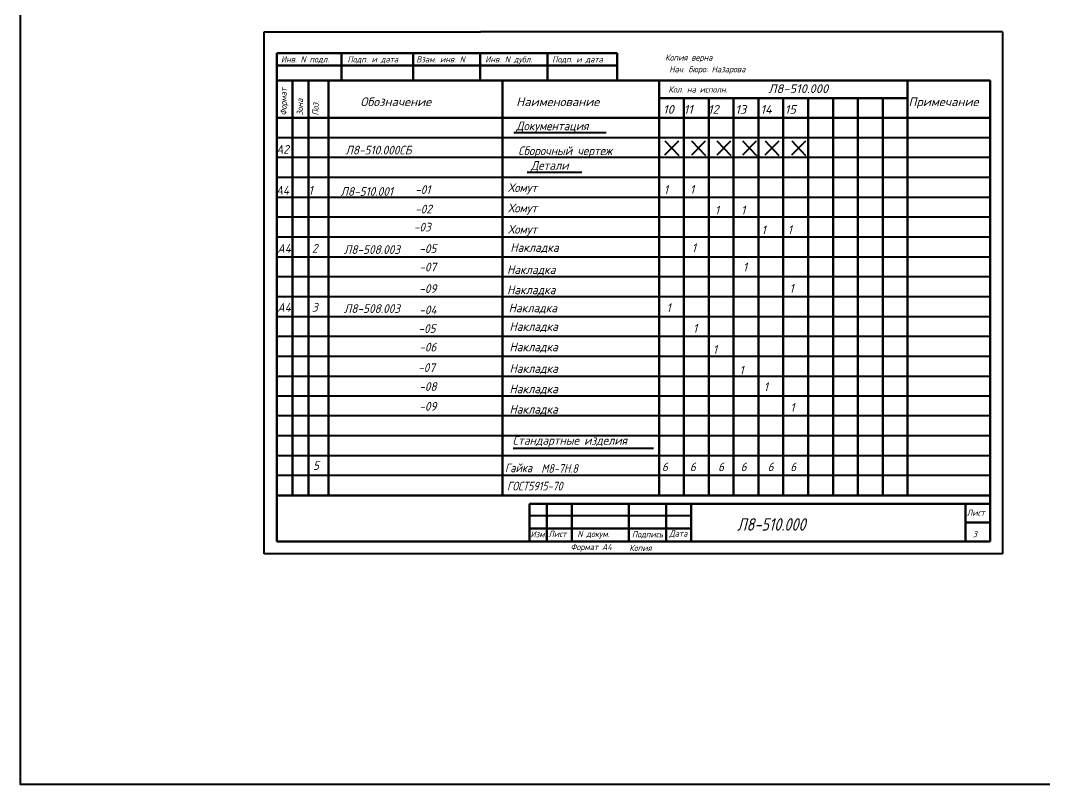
# Model space of a CAD drawing. Extents: x 2364 to 24352926, y -9422284 to 1126.
# Drawn here: x 2947.7 to 3359.6, y -516.4 to -209.1 of the extents above; entities that cross this region are included whole.
import ezdxf

# ---------------------------------------------------------------- set-up
doc = ezdxf.new("R2010")
doc.units = 0
doc.layers.add('ОСНОВНЫЕ', color=5, linetype='CONTINUOUS')
doc.layers.add('ТОНКИЕ', color=4, linetype='CONTINUOUS')
doc.styles.add('25', font='romans.shx', dxfattribs={"width": 0.8, "oblique": 15, "height": 2.5})
doc.styles.add('5', font='romans.shx', dxfattribs={"oblique": 15, "height": 3.5})

msp = doc.modelspace()

# ---------------------------------------------------------------- linework, layer by layer
at = {"layer": 'ОСНОВНЫЕ', "color": 4, "linetype": 'Continuous', "lineweight": 40}
for p, q in [((3045.77631, -423.61154), (3045.77631, -213.61154)), ((3045.77631, -213.61154), (3132.77631, -213.61154)), ((3342.77631, -213.61154), (3132.77631, -213.61154)), ((3342.77631, -213.61154), (3342.77631, -423.61154)), ((3146.1909, -254.19217), (3183.28812, -254.19217)), ((3337.77631, -256.26357), (3050.77631, -256.26357)), ((3212.40122, -257.59029), (3206.82253, -263.30549)), ((3206.89315, -257.51973), (3212.47184, -263.37605)), ((3223.14424, -257.59029), (3217.56556, -263.30549)), ((3217.63617, -257.51973), (3223.21486, -263.37605)), ((3233.32918, -257.59029), (3227.75049, -263.30549)), ((3227.82111, -257.51973), (3233.3998, -263.37605)), ((3243.65364, -257.59029), (3238.07495, -263.30549)), ((3238.14556, -257.51973), (3243.72426, -263.37605)), ((3252.72242, -257.59029), (3247.14373, -263.30549)), ((3247.21435, -257.51973), (3252.79304, -263.37605)), ((3263.46544, -257.59029), (3257.88676, -263.30549)), ((3257.95737, -257.51973), (3263.53607, -263.37605)), ((3337.77631, -264.26357), (3050.77631, -264.26357)), ((3151.46596, -270.09089), (3173.49139, -270.09089)), ((3337.77631, -272.26357), (3050.77631, -272.26357)), ((3337.77631, -280.26357), (3050.77631, -280.26357)), ((3337.77631, -288.26357), (3050.77631, -288.26357)), ((3337.77631, -296.26357), (3050.77631, -296.26357)), ((3337.77631, -304.26357), (3050.77631, -304.26357)), ((3337.77631, -312.26357), (3050.77631, -312.26357)), ((3337.77631, -320.26357), (3050.77631, -320.26357)), ((3337.77631, -328.26357), (3050.77631, -328.26357)), ((3337.77631, -336.26357), (3050.77631, -336.26357)), ((3337.77631, -344.26357), (3050.77631, -344.26357)), ((3337.77631, -352.26357), (3050.77631, -352.26357)), ((3337.77631, -360.15036), (3050.77631, -360.15036)), ((3337.77631, -368.15036), (3050.77631, -368.15036)), ((3337.77631, -376.15036), (3050.77631, -376.15036)), ((3145.85546, -381.06103), (3202.36215, -381.06103)), ((3337.77631, -384.15036), (3050.77631, -384.15036)), ((3337.77631, -392.15036), (3050.77631, -392.15036)), ((3342.77631, -423.61154), (3045.77631, -423.61154))]:
    msp.add_line(p, q, dxfattribs=at)
at = {"layer": 'ОСНОВНЫЕ', "color": 5, "linetype": 'Continuous', "lineweight": 100}
for p, q in [((3050.77631, -233.26357), (3050.77631, -222.26357)), ((3050.77631, -222.26357), (3187.77631, -222.26357)), ((3050.77631, -222.26357), (3076.77631, -222.26357)), ((3076.77631, -222.26357), (3076.77631, -233.15466)), ((3105.64718, -233.15466), (3105.64718, -222.26357)), ((3105.64718, -222.26357), (3132.64718, -222.26357)), ((3132.64718, -222.26357), (3132.64718, -233.15466)), ((3159.64718, -222.26357), (3159.64718, -233.15466)), ((3187.77631, -222.26357), (3187.77631, -233.15466)), ((3187.77631, -227.15466), (3050.77631, -227.15466)), ((3187.77631, -233.15466), (3187.77631, -227.15466)), ((3187.77631, -233.15466), (3187.77631, -227.15466))]:
    msp.add_line(p, q, dxfattribs=at)
at = {"layer": 'ОСНОВНЫЕ', "lineweight": 100}
for p, q in [((3050.77631, -233.26357), (3050.77631, -418.61154)), ((3337.77631, -233.26357), (3050.77631, -233.26357)), ((3337.77631, -418.61154), (3337.77631, -233.26357)), ((3050.77631, -418.61154), (3337.77631, -418.61154))]:
    msp.add_line(p, q, dxfattribs=at)
at = {"layer": 'ОСНОВНЫЕ', "color": 6, "lineweight": 80}
for p, q in [((3057.07078, -233.26357), (3057.07078, -400.15036)), ((3063.56164, -233.26357), (3063.56164, -400.15036)), ((3071.56164, -233.26357), (3071.56164, -400.15036)), ((3141.56164, -233.26357), (3141.56164, -400.15036)), ((3204.56164, -233.26357), (3204.56164, -400.15036)), ((3304.56164, -233.26357), (3304.56164, -400.15036)), ((3204.53742, -240.3026), (3304.72772, -240.3026)), ((3214.56164, -240.3026), (3214.56164, -400.15036)), ((3224.56164, -240.3026), (3224.56164, -400.15036)), ((3234.56164, -240.3026), (3234.56164, -400.15036)), ((3244.56164, -240.3026), (3244.56164, -400.15036)), ((3254.56164, -240.3026), (3254.56164, -400.15036)), ((3264.56164, -240.3026), (3264.56164, -400.15036)), ((3274.56164, -240.3026), (3274.56164, -400.15036)), ((3284.56164, -240.3026), (3284.56164, -400.15036)), ((3294.56164, -240.3026), (3294.56164, -400.15036)), ((3337.77631, -248.26357), (3050.77631, -248.26357)), ((3337.77631, -400.15036), (3050.77631, -400.15036)), ((3152.42833, -403.54223), (3152.42833, -418.25647)), ((3337.77631, -403.54223), (3152.42833, -403.54223)), ((3169.42833, -403.54223), (3169.42833, -418.54223)), ((3192.42833, -403.54223), (3192.42833, -418.54223)), ((3207.42833, -403.54223), (3207.42833, -418.54223)), ((3217.42833, -403.54223), (3217.42833, -418.54223)), ((3327.77631, -403.54223), (3327.77631, -418.54223)), ((3159.45004, -403.8973), (3159.45004, -418.61154)), ((3327.77631, -411.04223), (3337.77631, -411.04223)), ((3217.14154, -413.38349), (3152.22846, -413.38349))]:
    msp.add_line(p, q, dxfattribs=at)
at = {"layer": 'ОСНОВНЫЕ', "color": 4, "linetype": 'Continuous', "lineweight": 40}
msp.add_lwpolyline([(2947.71139, 373.85408), (4484.41613, 373.85408), (4484.41613, -516.43097), (2947.71139, -516.43097)], close=True, dxfattribs=at)
at = {"layer": 'ТОНКИЕ', "lineweight": 40}
msp.add_line((3217.14154, -408.38349), (3152.22846, -408.38349), dxfattribs=at)

# ---------------------------------------------------------------- texts
at = {"layer": 'ОСНОВНЫЕ', "color": 4, "lineweight": 40, "style": '5', "oblique": 15}
for s, p in [('Л8-510.000', (3248.49829, -238.27617)), ('Обозначение', (3084.40978, -243.5271)), ('Наименование', (3147.11413, -243.5271)), ('Примечание', (3304.88637, -243.5271)), ('10', (3206.19584, -246.60765)), ('11', (3214.48683, -246.60765)), ('12', (3224.24224, -246.60765)), ('13', (3235.26225, -246.60765)), ('14', (3245.39182, -246.60765)), ('15', (3255.14723, -246.60765))]:
    msp.add_text(s, height=3.5, dxfattribs=at).set_placement(p)
for s, width, p in [('Документация', 0.9, (3147.11413, -253.22728)), ('А2', 0.9, (3050.42379, -262.66816)), ('Л8-510.000СБ', 0.9, (3078.40979, -262.98181)), ('Сборочный чертеж', 0.9, (3147.90793, -263.23139)), ('Детали', 0.9, (3153.01712, -269.126)), ('А4', 0.9, (3050.30717, -279.13135)), ('1', 0.9, (3063.58509, -279.13135)), ('-01', 0.9, (3106.45073, -278.87037)), ('Хомут', 0.9, (3143.80863, -278.06627)), ('1', 0.9, (3206.51285, -278.85373)), ('1', 0.9, (3217.04863, -278.79379)), ('Л8-510.001', 0.9, (3076.41984, -279.62048)), ('-02', 0.9, (3106.45073, -286.68232)), ('Хомут', 0.9, (3143.80863, -286.27976)), ('1', 0.9, (3227.0561, -287.13643)), ('1', 0.9, (3237.59189, -287.0765)), ('-03', 0.9, (3105.93198, -293.96047)), ('Хомут', 0.9, (3143.80863, -294.83551)), ('1', 0.9, (3245.79657, -295.05913)), ('1', 0.9, (3256.33235, -294.99919)), ('А4', 0.9, (3051.02707, -302.49615)), ('2', 0.9, (3064.96319, -302.49615)), ('Л8-508.003', 0.9, (3077.79794, -302.98529)), ('-05', 0.9, (3108.12668, -302.60905)), ('Накладка', 0.9, (3144.74439, -302.15382)), ('1', 0.9, (3217.77687, -302.2435)), ('-07', 0.9, (3108.12668, -310.03377)), ('Накладка', 0.9, (3143.44467, -311.0643)), ('1', 0.9, (3238.32013, -310.03659)), ('-09', 0.9, (3108.12668, -318.70812)), ('Накладка', 0.9, (3143.44467, -319.18373)), ('1', 0.9, (3257.06059, -318.57301)), ('А4', 0.9, (3051.02707, -326.23567)), ('3', 0.9, (3064.96319, -326.23567)), ('Л8-508.003', 0.9, (3077.79794, -326.7248)), ('-04', 0.9, (3108.12668, -327.24737)), ('Накладка', 0.9, (3144.09453, -326.46886)), ('1', 0.9, (3207.59005, -326.34497)), ('-05', 0.9, (3107.80175, -334.7627)), ('Накладка', 0.9, (3144.41946, -333.93929)), ('1', 0.9, (3218.2563, -334.67529)), ('-06', 0.9, (3108.12668, -342.23314)), ('Накладка', 0.9, (3144.41946, -342.14281)), ('1', 0.9, (3226.24786, -343.16917)), ('-07', 0.9, (3107.67206, -350.50115)), ('Накладка', 0.9, (3144.41946, -350.82798)), ('1', 0.9, (3236.91411, -351.49949)), ('-08', 0.9, (3108.12668, -358.08261)), ('Накладка', 0.9, (3144.41946, -359.0315)), ('1', 0.9, (3246.72556, -358.17371)), ('-09', 0.9, (3108.12668, -366.06224)), ('Накладка', 0.9, (3144.41946, -367.21624)), ('1', 0.9, (3257.39181, -366.50403)), ('Стандартные изделия', 0.9, (3145.67698, -379.75729)), ('5', 0.9, (3065.38985, -389.87245)), ('6', 0.9, (3205.72388, -390.38063)), ('6', 0.9, (3216.96103, -390.38063)), ('6', 0.9, (3228.29937, -390.38063)), ('6', 0.9, (3237.4145, -390.38063)), ('6', 0.9, (3248.25119, -390.38063)), ('6', 0.9, (3257.36633, -390.38063)), ('Гайка ', 0.8, (3142.57732, -390.79887)), ('М8-7Н.8 ', 0.8, (3157.15212, -391.05562)), ('ГОСТ5915-70', 0.8, (3143.40674, -398.13379))]:
    msp.add_text(s, height=3.5, dxfattribs=dict(at, width=width)).set_placement(p)
at = {"layer": 'ТОНКИЕ', "lineweight": 40, "style": '25', "oblique": 15, "width": 0.8}
for s, p in [('Инв. N подл.', (3052.46877, -225.9666)), ('Подп. и дата', (3079.23009, -225.9666)), ('Взам. инв. N', (3106.92678, -225.9666)), ('Инв. N дубл.', (3134.62348, -225.9666)), ('Подп. и дата', (3161.58487, -225.9666)), ('Копия верна', (3207.0078, -225.23435)), ('Нач. бюро: Назарова', (3208.68205, -229.94358)), ('Кол. на исполн.', (3208.34263, -238.06534)), ('Лист', (3328.37071, -408.33405)), ('Изм.', (3152.83432, -417.02004)), ('Лист', (3160.04653, -416.87061)), ('N докум.', (3171.71203, -416.87061)), ('Подпись', (3193.6616, -417.02396)), ('Дата', (3208.70395, -416.71725)), ('3', (3330.73885, -416.93834)), ('Формат А4', (3168.96142, -422.12199))]:
    msp.add_text(s, height=2.5, dxfattribs=at).set_placement(p)
for s, p in [('Формат', (3054.77932, -247.31645)), ('Зона', (3061.35316, -247.31645)), ('Поз.', (3067.67416, -247.31645))]:
    msp.add_text(s, height=2.5, rotation=90, dxfattribs=at).set_placement(p)
at = {"layer": 'ТОНКИЕ', "lineweight": 80, "style": '25', "oblique": 15, "width": 0.8}
msp.add_text('Л8-510.000', height=5, dxfattribs=at).set_placement((3235.9461, -414.30788))
at = {"layer": 'ТОНКИЕ', "style": '25', "oblique": 15, "width": 0.8}
msp.add_text('Копия', height=2.5, dxfattribs=at).set_placement((3192.59251, -422.53085))

doc.saveas('drawing.dxf')
